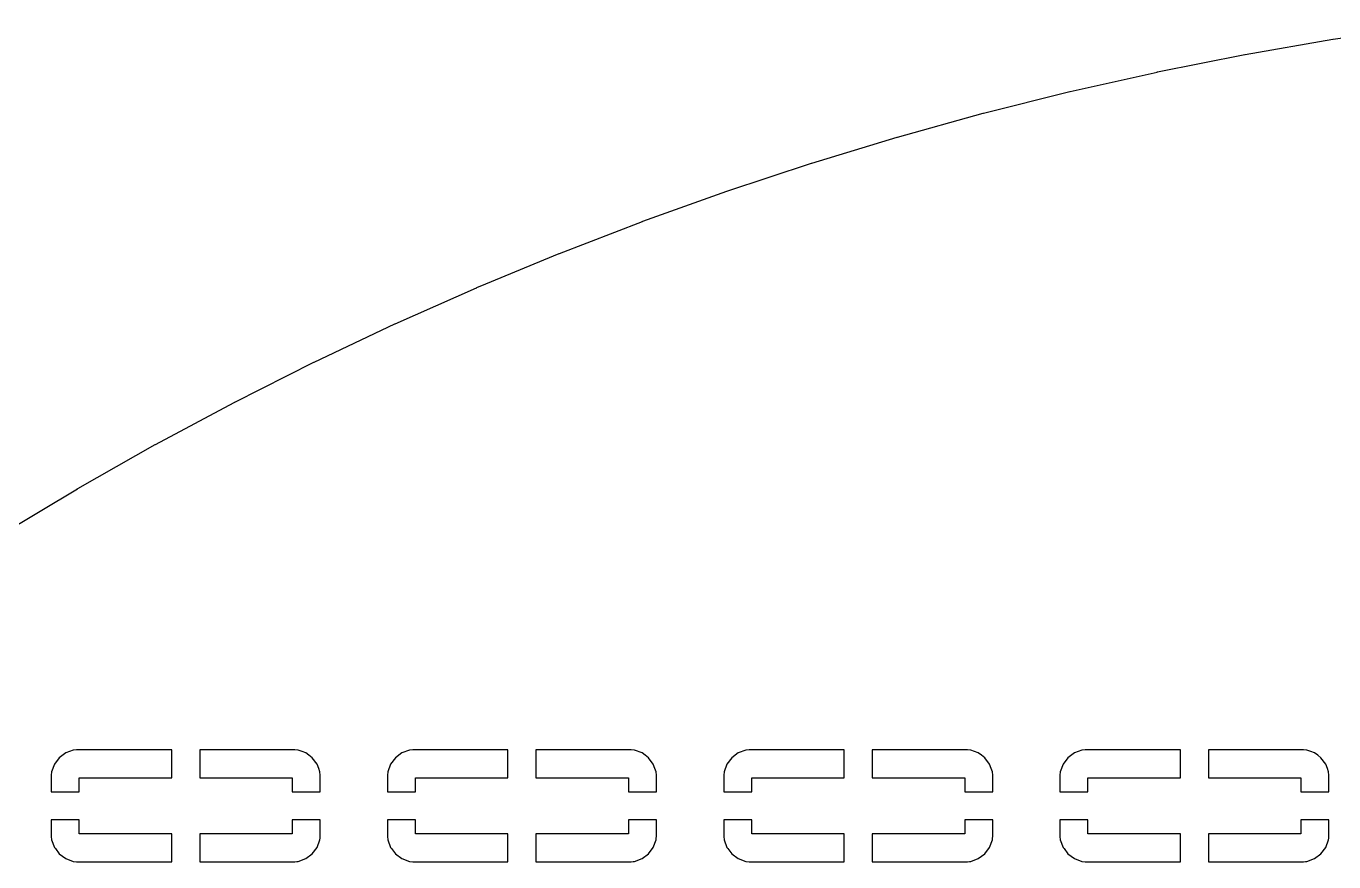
# Model space of a CAD drawing. Header units: inches. Extents: x -2.56 to 2.56, y -2.56 to 2.56.
# Drawn here: x -1.325 to -0.406, y 1.949 to 2.536 of the extents above; entities that cross this region are included whole.
import ezdxf

# ---------------------------------------------------------------- set-up
doc = ezdxf.new("R2010")
doc.units = ezdxf.units.IN
doc.header["$MEASUREMENT"] = 0
doc.layers.add('BLACK', color=250, linetype='CONTINUOUS')

msp = doc.modelspace()

# ---------------------------------------------------------------- linework, layer by layer
at = {"layer": 'BLACK', "linetype": 'CONTINUOUS'}
for p, q in [((-0.40656, 2.52653), (-0.4065, 2.52654)), ((-0.4065, 2.52654), (-0.40644, 2.52655)), ((-0.40644, 2.52655), (-0.3446, 2.53572)), ((-0.46832, 2.51582), (-0.40661, 2.52652)), ((-0.40661, 2.52652), (-0.40656, 2.52653)), ((-0.52992, 2.50357), (-0.46849, 2.51579)), ((-0.46849, 2.51579), (-0.46844, 2.51579)), ((-0.46844, 2.51579), (-0.46837, 2.51581)), ((-0.46837, 2.51581), (-0.46832, 2.51582)), ((-0.59121, 2.48981), (-0.53009, 2.50353)), ((-0.53009, 2.50353), (-0.53003, 2.50354)), ((-0.53003, 2.50354), (-0.52997, 2.50355)), ((-0.52997, 2.50355), (-0.52992, 2.50357)), ((-0.59131, 2.48978), (-0.59126, 2.48979)), ((-0.59126, 2.48979), (-0.59121, 2.48981)), ((-0.65213, 2.47455), (-0.59137, 2.48977)), ((-0.59137, 2.48977), (-0.59131, 2.48978)), ((-0.71266, 2.4578), (-0.65229, 2.47451)), ((-0.65229, 2.47451), (-0.65224, 2.47452)), ((-0.65224, 2.47452), (-0.65218, 2.47453)), ((-0.65218, 2.47453), (-0.65213, 2.47455)), ((-0.77277, 2.43957), (-0.71282, 2.45775)), ((-0.71282, 2.45775), (-0.71277, 2.45777)), ((-0.71277, 2.45777), (-0.71271, 2.45778)), ((-0.71271, 2.45778), (-0.71266, 2.4578)), ((-0.8324, 2.41987), (-0.77293, 2.43952)), ((-0.77293, 2.43952), (-0.77287, 2.43953)), ((-0.77287, 2.43953), (-0.77282, 2.43955)), ((-0.77282, 2.43955), (-0.77277, 2.43957)), ((-0.89153, 2.39871), (-0.83256, 2.41981)), ((-0.83256, 2.41981), (-0.83251, 2.41983)), ((-0.83251, 2.41983), (-0.83245, 2.41985)), ((-0.83245, 2.41985), (-0.8324, 2.41987)), ((-0.95013, 2.37611), (-0.89169, 2.39865)), ((-0.89169, 2.39865), (-0.89164, 2.39867)), ((-0.89164, 2.39867), (-0.89159, 2.39869)), ((-0.89159, 2.39869), (-0.89153, 2.39871)), ((-1.00176, 2.35473), (-0.95029, 2.37605)), ((-0.95029, 2.37605), (-0.95024, 2.37607)), ((-0.95024, 2.37607), (-0.95018, 2.37609)), ((-0.95018, 2.37609), (-0.95013, 2.37611)), ((-1.06558, 2.32663), (-1.00832, 2.35201)), ((-1.00832, 2.35201), (-1.00827, 2.35203)), ((-1.00827, 2.35203), (-1.00821, 2.35206)), ((-1.00821, 2.35206), (-1.00816, 2.35208)), ((-1.00816, 2.35208), (-1.00176, 2.35473)), ((-1.12236, 2.29978), (-1.06573, 2.32656)), ((-1.06573, 2.32656), (-1.06568, 2.32658)), ((-1.06568, 2.32658), (-1.06563, 2.32661)), ((-1.06563, 2.32661), (-1.06558, 2.32663)), ((-1.17813, 2.27171), (-1.12251, 2.2997)), ((-1.12251, 2.2997), (-1.12246, 2.29973)), ((-1.12246, 2.29973), (-1.12245, 2.29973)), ((-1.12245, 2.29973), (-1.12241, 2.29975)), ((-1.12241, 2.29975), (-1.12236, 2.29978)), ((-1.23385, 2.24193), (-1.17861, 2.27146)), ((-1.17861, 2.27146), (-1.17857, 2.27148)), ((-1.17857, 2.27148), (-1.1785, 2.27152)), ((-1.1785, 2.27152), (-1.17846, 2.27154)), ((-1.17846, 2.27154), (-1.17813, 2.27171)), ((-1.2885, 2.21098), (-1.234, 2.24185)), ((-1.234, 2.24185), (-1.23395, 2.24188)), ((-1.23395, 2.24188), (-1.2339, 2.24191)), ((-1.2339, 2.24191), (-1.23385, 2.24193)), ((-1.34237, 2.17869), (-1.28864, 2.21089)), ((-1.28864, 2.21089), (-1.2886, 2.21092)), ((-1.2886, 2.21092), (-1.28854, 2.21095)), ((-1.28854, 2.21095), (-1.2885, 2.21098)), ((-1.30146, 2.02194), (-1.30486, 2.01741)), ((-1.29693, 2.02533), (-1.30146, 2.02194)), ((-1.30146, 2.02194), (-1.30146, 2.02194)), ((-1.29163, 2.02731), (-1.29693, 2.02533)), ((-1.29693, 2.02533), (-1.29693, 2.02533)), ((-1.28929, 2.02756), (-1.29163, 2.02731)), ((-1.29163, 2.02731), (-1.29163, 2.02731)), ((-1.22244, 2.02756), (-1.28929, 2.02756)), ((-1.22244, 2.00787), (-1.22244, 2.02756)), ((-1.13591, 2.02756), (-1.20276, 2.02756)), ((-1.20276, 2.02756), (-1.20276, 2.00787)), ((-1.13357, 2.02731), (-1.13591, 2.02756)), ((-1.13591, 2.02756), (-1.13591, 2.02756)), ((-1.13092, 2.02632), (-1.13357, 2.02731)), ((-1.13357, 2.02731), (-1.13357, 2.02731)), ((-1.12826, 2.02533), (-1.13092, 2.02632)), ((-1.12601, 2.02364), (-1.12826, 2.02533)), ((-1.12826, 2.02533), (-1.12826, 2.02533)), ((-1.12373, 2.02194), (-1.12601, 2.02364)), ((-1.12034, 2.01741), (-1.12373, 2.02194)), ((-1.12373, 2.02194), (-1.12373, 2.02194)), ((-1.12373, 2.02194), (-1.12373, 2.02194)), ((-1.06524, 2.02194), (-1.06864, 2.01741)), ((-1.06071, 2.02533), (-1.06524, 2.02194)), ((-1.06524, 2.02194), (-1.06524, 2.02194)), ((-1.05541, 2.02731), (-1.06071, 2.02533)), ((-1.06071, 2.02533), (-1.06071, 2.02533)), ((-1.05307, 2.02756), (-1.05541, 2.02731)), ((-1.05541, 2.02731), (-1.05541, 2.02731)), ((-0.98622, 2.02756), (-1.05307, 2.02756)), ((-0.98622, 2.00787), (-0.98622, 2.02756)), ((-0.89969, 2.02756), (-0.96654, 2.02756)), ((-0.96654, 2.02756), (-0.96654, 2.00787)), ((-0.89735, 2.02731), (-0.89969, 2.02756)), ((-0.89969, 2.02756), (-0.89969, 2.02756)), ((-0.89204, 2.02533), (-0.89735, 2.02731)), ((-0.89735, 2.02731), (-0.89735, 2.02731)), ((-0.88979, 2.02364), (-0.89204, 2.02533)), ((-0.89204, 2.02533), (-0.89204, 2.02533)), ((-0.89204, 2.02533), (-0.89204, 2.02533)), ((-0.88751, 2.02194), (-0.88979, 2.02364)), ((-0.88412, 2.01741), (-0.88751, 2.02194)), ((-0.88751, 2.02194), (-0.88751, 2.02194)), ((-0.88751, 2.02194), (-0.88751, 2.02194)), ((-0.82902, 2.02194), (-0.83242, 2.01741)), ((-0.82449, 2.02533), (-0.82902, 2.02194)), ((-0.82902, 2.02194), (-0.82902, 2.02194)), ((-0.81919, 2.02731), (-0.82449, 2.02533)), ((-0.82449, 2.02533), (-0.82449, 2.02533)), ((-0.81684, 2.02756), (-0.81919, 2.02731)), ((-0.81919, 2.02731), (-0.81919, 2.02731)), ((-0.75, 2.02756), (-0.81684, 2.02756)), ((-0.75, 2.00787), (-0.75, 2.02756)), ((-0.66347, 2.02756), (-0.73031, 2.02756)), ((-0.73031, 2.02756), (-0.73031, 2.00787)), ((-0.66113, 2.02731), (-0.66347, 2.02756)), ((-0.66347, 2.02756), (-0.66347, 2.02756)), ((-0.65582, 2.02533), (-0.66113, 2.02731)), ((-0.66113, 2.02731), (-0.66113, 2.02731)), ((-0.65357, 2.02364), (-0.65582, 2.02533)), ((-0.65582, 2.02533), (-0.65582, 2.02533)), ((-0.65582, 2.02533), (-0.65582, 2.02533)), ((-0.65129, 2.02194), (-0.65357, 2.02364)), ((-0.6479, 2.01741), (-0.65129, 2.02194)), ((-0.65129, 2.02194), (-0.65129, 2.02194)), ((-0.65129, 2.02194), (-0.65129, 2.02194)), ((-0.5928, 2.02194), (-0.5962, 2.01741)), ((-0.58827, 2.02533), (-0.5928, 2.02194)), ((-0.5928, 2.02194), (-0.5928, 2.02194)), ((-0.58297, 2.02731), (-0.58827, 2.02533)), ((-0.58827, 2.02533), (-0.58827, 2.02533)), ((-0.58062, 2.02756), (-0.58297, 2.02731)), ((-0.58297, 2.02731), (-0.58297, 2.02731)), ((-0.51378, 2.02756), (-0.58062, 2.02756)), ((-0.51378, 2.00787), (-0.51378, 2.02756)), ((-0.42725, 2.02756), (-0.49409, 2.02756)), ((-0.49409, 2.02756), (-0.49409, 2.00787)), ((-0.42491, 2.02731), (-0.42725, 2.02756)), ((-0.42725, 2.02756), (-0.42725, 2.02756)), ((-0.42225, 2.02632), (-0.42491, 2.02731)), ((-0.42491, 2.02731), (-0.42491, 2.02731)), ((-0.4196, 2.02533), (-0.42225, 2.02632)), ((-0.41735, 2.02364), (-0.4196, 2.02533)), ((-0.4196, 2.02533), (-0.4196, 2.02533)), ((-0.41507, 2.02194), (-0.41735, 2.02364)), ((-0.41168, 2.01741), (-0.41507, 2.02194)), ((-0.41507, 2.02194), (-0.41507, 2.02194)), ((-0.41507, 2.02194), (-0.41507, 2.02194)), ((-1.30683, 2.0121), (-1.30709, 2.00976)), ((-1.30486, 2.01741), (-1.30683, 2.0121)), ((-1.30683, 2.0121), (-1.30683, 2.0121)), ((-1.30486, 2.01741), (-1.30486, 2.01741)), ((-1.11921, 2.01437), (-1.12034, 2.01741)), ((-1.12034, 2.01741), (-1.12034, 2.01741)), ((-1.11836, 2.0121), (-1.11921, 2.01437)), ((-1.11811, 2.00976), (-1.11836, 2.0121)), ((-1.11836, 2.0121), (-1.11836, 2.0121)), ((-1.07061, 2.0121), (-1.07087, 2.00976)), ((-1.06864, 2.01741), (-1.07061, 2.0121)), ((-1.07061, 2.0121), (-1.07061, 2.0121)), ((-1.06864, 2.01741), (-1.06864, 2.01741)), ((-0.88299, 2.01437), (-0.88412, 2.01741)), ((-0.88412, 2.01741), (-0.88412, 2.01741)), ((-0.88214, 2.0121), (-0.88299, 2.01437)), ((-0.88189, 2.00976), (-0.88214, 2.0121)), ((-0.88214, 2.0121), (-0.88214, 2.0121)), ((-0.83439, 2.0121), (-0.83465, 2.00976)), ((-0.83242, 2.01741), (-0.83439, 2.0121)), ((-0.83439, 2.0121), (-0.83439, 2.0121)), ((-0.83242, 2.01741), (-0.83242, 2.01741)), ((-0.64677, 2.01437), (-0.6479, 2.01741)), ((-0.6479, 2.01741), (-0.6479, 2.01741)), ((-0.64592, 2.0121), (-0.64677, 2.01437)), ((-0.64567, 2.00976), (-0.64592, 2.0121)), ((-0.64592, 2.0121), (-0.64592, 2.0121)), ((-0.59817, 2.0121), (-0.59843, 2.00976)), ((-0.5962, 2.01741), (-0.59817, 2.0121)), ((-0.59817, 2.0121), (-0.59817, 2.0121)), ((-0.5962, 2.01741), (-0.5962, 2.01741)), ((-0.41055, 2.01437), (-0.41168, 2.01741)), ((-0.41168, 2.01741), (-0.41168, 2.01741)), ((-0.4097, 2.0121), (-0.41055, 2.01437)), ((-0.40945, 2.00976), (-0.4097, 2.0121)), ((-0.4097, 2.0121), (-0.4097, 2.0121)), ((-1.30709, 2.00976), (-1.30709, 1.99803)), ((-1.30709, 2.00976), (-1.30709, 2.00976)), ((-1.2874, 1.99803), (-1.2874, 2.00787)), ((-1.2874, 2.00787), (-1.22244, 2.00787)), ((-1.20276, 2.00787), (-1.1378, 2.00787)), ((-1.1378, 2.00787), (-1.1378, 1.99803)), ((-1.11811, 1.99803), (-1.11811, 2.00976)), ((-1.11811, 2.00976), (-1.11811, 2.00976)), ((-1.11811, 2.00976), (-1.11811, 2.00976)), ((-1.11811, 2.00976), (-1.11811, 2.00976)), ((-1.07087, 2.00976), (-1.07087, 1.99803)), ((-1.07087, 2.00976), (-1.07087, 2.00976)), ((-1.05118, 1.99803), (-1.05118, 2.00787)), ((-1.05118, 2.00787), (-0.98622, 2.00787)), ((-0.96654, 2.00787), (-0.90157, 2.00787)), ((-0.90157, 2.00787), (-0.90157, 1.99803)), ((-0.88189, 1.99803), (-0.88189, 2.00976)), ((-0.88189, 2.00976), (-0.88189, 2.00976)), ((-0.88189, 2.00976), (-0.88189, 2.00976)), ((-0.88189, 2.00976), (-0.88189, 2.00976)), ((-0.83465, 2.00976), (-0.83465, 1.99803)), ((-0.83465, 2.00976), (-0.83465, 2.00976)), ((-0.81496, 1.99803), (-0.81496, 2.00787)), ((-0.81496, 2.00787), (-0.75, 2.00787)), ((-0.73031, 2.00787), (-0.66535, 2.00787)), ((-0.66535, 2.00787), (-0.66535, 1.99803)), ((-0.64567, 1.99803), (-0.64567, 2.00976)), ((-0.64567, 2.00976), (-0.64567, 2.00976)), ((-0.64567, 2.00976), (-0.64567, 2.00976)), ((-0.64567, 2.00976), (-0.64567, 2.00976)), ((-0.59843, 2.00976), (-0.59843, 1.99803)), ((-0.59843, 2.00976), (-0.59843, 2.00976)), ((-0.57874, 1.99803), (-0.57874, 2.00787)), ((-0.57874, 2.00787), (-0.51378, 2.00787)), ((-0.49409, 2.00787), (-0.42913, 2.00787)), ((-0.42913, 2.00787), (-0.42913, 1.99803)), ((-0.40945, 1.99803), (-0.40945, 2.00976)), ((-0.40945, 2.00976), (-0.40945, 2.00976)), ((-0.40945, 2.00976), (-0.40945, 2.00976)), ((-0.40945, 2.00976), (-0.40945, 2.00976)), ((-1.30709, 1.99803), (-1.2874, 1.99803)), ((-1.1378, 1.99803), (-1.11811, 1.99803)), ((-1.07087, 1.99803), (-1.05118, 1.99803)), ((-0.90157, 1.99803), (-0.88189, 1.99803)), ((-0.83465, 1.99803), (-0.81496, 1.99803)), ((-0.66535, 1.99803), (-0.64567, 1.99803)), ((-0.59843, 1.99803), (-0.57874, 1.99803)), ((-0.42913, 1.99803), (-0.40945, 1.99803)), ((-1.2874, 1.97835), (-1.30709, 1.97835)), ((-1.30709, 1.97835), (-1.30709, 1.96662)), ((-1.2874, 1.9685), (-1.2874, 1.97835)), ((-1.11811, 1.97835), (-1.1378, 1.97835)), ((-1.1378, 1.97835), (-1.1378, 1.9685)), ((-1.11811, 1.96662), (-1.11811, 1.97835)), ((-1.05118, 1.97835), (-1.07087, 1.97835)), ((-1.07087, 1.97835), (-1.07087, 1.96662)), ((-1.05118, 1.9685), (-1.05118, 1.97835)), ((-0.88189, 1.97835), (-0.90157, 1.97835)), ((-0.90157, 1.97835), (-0.90157, 1.9685)), ((-0.88189, 1.96662), (-0.88189, 1.97835)), ((-0.81496, 1.97835), (-0.83465, 1.97835)), ((-0.83465, 1.97835), (-0.83465, 1.96662)), ((-0.81496, 1.9685), (-0.81496, 1.97835)), ((-0.64567, 1.97835), (-0.66535, 1.97835)), ((-0.66535, 1.97835), (-0.66535, 1.9685)), ((-0.64567, 1.96662), (-0.64567, 1.97835)), ((-0.57874, 1.97835), (-0.59843, 1.97835)), ((-0.59843, 1.97835), (-0.59843, 1.96662)), ((-0.57874, 1.9685), (-0.57874, 1.97835)), ((-0.40945, 1.97835), (-0.42913, 1.97835)), ((-0.42913, 1.97835), (-0.42913, 1.9685)), ((-0.40945, 1.96662), (-0.40945, 1.97835)), ((-1.30709, 1.96662), (-1.30683, 1.96428)), ((-1.22244, 1.9685), (-1.2874, 1.9685)), ((-1.22244, 1.94882), (-1.22244, 1.9685)), ((-1.1378, 1.9685), (-1.20276, 1.9685)), ((-1.20276, 1.9685), (-1.20276, 1.94882)), ((-1.11824, 1.96538), (-1.11811, 1.96662)), ((-1.11811, 1.96662), (-1.11811, 1.96662)), ((-1.11811, 1.96662), (-1.11811, 1.96662)), ((-1.07087, 1.96662), (-1.07061, 1.96428)), ((-0.98622, 1.9685), (-1.05118, 1.9685)), ((-0.98622, 1.94882), (-0.98622, 1.9685)), ((-0.90157, 1.9685), (-0.96654, 1.9685)), ((-0.96654, 1.9685), (-0.96654, 1.94882)), ((-0.88202, 1.96538), (-0.88189, 1.96662)), ((-0.88189, 1.96662), (-0.88189, 1.96662)), ((-0.88189, 1.96662), (-0.88189, 1.96662)), ((-0.83465, 1.96662), (-0.83439, 1.96428)), ((-0.75, 1.9685), (-0.81496, 1.9685)), ((-0.75, 1.94882), (-0.75, 1.9685)), ((-0.66535, 1.9685), (-0.73031, 1.9685)), ((-0.73031, 1.9685), (-0.73031, 1.94882)), ((-0.6458, 1.96538), (-0.64567, 1.96662)), ((-0.64567, 1.96662), (-0.64567, 1.96662)), ((-0.64567, 1.96662), (-0.64567, 1.96662)), ((-0.59843, 1.96662), (-0.59817, 1.96428)), ((-0.51378, 1.9685), (-0.57874, 1.9685)), ((-0.51378, 1.94882), (-0.51378, 1.9685)), ((-0.42913, 1.9685), (-0.49409, 1.9685)), ((-0.49409, 1.9685), (-0.49409, 1.94882)), ((-0.40958, 1.96538), (-0.40945, 1.96662)), ((-0.40945, 1.96662), (-0.40945, 1.96662)), ((-0.40945, 1.96662), (-0.40945, 1.96662)), ((-1.30683, 1.96428), (-1.30683, 1.96428)), ((-1.30683, 1.96428), (-1.30683, 1.96428)), ((-1.30683, 1.96428), (-1.30486, 1.95897)), ((-1.30486, 1.95897), (-1.30486, 1.95897)), ((-1.30486, 1.95897), (-1.30421, 1.95811)), ((-1.30421, 1.95811), (-1.30146, 1.95444)), ((-1.12373, 1.95444), (-1.12034, 1.95897)), ((-1.12034, 1.95897), (-1.11836, 1.96428)), ((-1.12034, 1.95897), (-1.12034, 1.95897)), ((-1.11836, 1.96428), (-1.11824, 1.96538)), ((-1.11836, 1.96428), (-1.11836, 1.96428)), ((-1.07061, 1.96428), (-1.07061, 1.96428)), ((-1.07061, 1.96428), (-1.07061, 1.96428)), ((-1.07061, 1.96428), (-1.06864, 1.95897)), ((-1.06864, 1.95897), (-1.06864, 1.95897)), ((-1.06864, 1.95897), (-1.06799, 1.95811)), ((-1.06799, 1.95811), (-1.06524, 1.95444)), ((-0.88751, 1.95444), (-0.88412, 1.95897)), ((-0.88412, 1.95897), (-0.88214, 1.96428)), ((-0.88412, 1.95897), (-0.88412, 1.95897)), ((-0.88214, 1.96428), (-0.88202, 1.96538)), ((-0.88214, 1.96428), (-0.88214, 1.96428)), ((-0.83439, 1.96428), (-0.83439, 1.96428)), ((-0.83439, 1.96428), (-0.83439, 1.96428)), ((-0.83439, 1.96428), (-0.83242, 1.95897)), ((-0.83242, 1.95897), (-0.83242, 1.95897)), ((-0.83242, 1.95897), (-0.83177, 1.95811)), ((-0.83177, 1.95811), (-0.82902, 1.95444)), ((-0.65129, 1.95444), (-0.6479, 1.95897)), ((-0.6479, 1.95897), (-0.64592, 1.96428)), ((-0.6479, 1.95897), (-0.6479, 1.95897)), ((-0.64592, 1.96428), (-0.6458, 1.96538)), ((-0.64592, 1.96428), (-0.64592, 1.96428)), ((-0.59817, 1.96428), (-0.59817, 1.96428)), ((-0.59817, 1.96428), (-0.59817, 1.96428)), ((-0.59817, 1.96428), (-0.5962, 1.95897)), ((-0.5962, 1.95897), (-0.5962, 1.95897)), ((-0.5962, 1.95897), (-0.59555, 1.95811)), ((-0.59555, 1.95811), (-0.5928, 1.95444)), ((-0.41507, 1.95444), (-0.41168, 1.95897)), ((-0.41168, 1.95897), (-0.4097, 1.96428)), ((-0.41168, 1.95897), (-0.41168, 1.95897)), ((-0.4097, 1.96428), (-0.40958, 1.96538)), ((-0.4097, 1.96428), (-0.4097, 1.96428)), ((-1.30146, 1.95444), (-1.30146, 1.95444)), ((-1.30146, 1.95444), (-1.30146, 1.95444)), ((-1.30146, 1.95444), (-1.29693, 1.95105)), ((-1.29693, 1.95105), (-1.29693, 1.95105)), ((-1.29693, 1.95105), (-1.29163, 1.94907)), ((-1.29163, 1.94907), (-1.29163, 1.94907)), ((-1.29163, 1.94907), (-1.29136, 1.94904)), ((-1.29136, 1.94904), (-1.28929, 1.94882)), ((-1.28929, 1.94882), (-1.28929, 1.94882)), ((-1.28929, 1.94882), (-1.28928, 1.94882)), ((-1.28928, 1.94882), (-1.22244, 1.94882)), ((-1.20276, 1.94882), (-1.13591, 1.94882)), ((-1.13591, 1.94882), (-1.13451, 1.94897)), ((-1.13591, 1.94882), (-1.13591, 1.94882)), ((-1.13591, 1.94882), (-1.13591, 1.94882)), ((-1.13451, 1.94897), (-1.13357, 1.94907)), ((-1.13357, 1.94907), (-1.12826, 1.95105)), ((-1.13357, 1.94907), (-1.13357, 1.94907)), ((-1.12826, 1.95105), (-1.12373, 1.95444)), ((-1.12826, 1.95105), (-1.12826, 1.95105)), ((-1.12373, 1.95444), (-1.12373, 1.95444)), ((-1.06524, 1.95444), (-1.06524, 1.95444)), ((-1.06524, 1.95444), (-1.06524, 1.95444)), ((-1.06524, 1.95444), (-1.06071, 1.95105)), ((-1.06071, 1.95105), (-1.06071, 1.95105)), ((-1.06071, 1.95105), (-1.05541, 1.94907)), ((-1.05541, 1.94907), (-1.05541, 1.94907)), ((-1.05541, 1.94907), (-1.05514, 1.94904)), ((-1.05514, 1.94904), (-1.05307, 1.94882)), ((-1.05307, 1.94882), (-1.05306, 1.94882)), ((-1.05306, 1.94882), (-1.05306, 1.94882)), ((-1.05306, 1.94882), (-0.98622, 1.94882)), ((-0.96654, 1.94882), (-0.89969, 1.94882)), ((-0.89969, 1.94882), (-0.89829, 1.94897)), ((-0.89969, 1.94882), (-0.89969, 1.94882)), ((-0.89969, 1.94882), (-0.89969, 1.94882)), ((-0.89829, 1.94897), (-0.89735, 1.94907)), ((-0.89735, 1.94907), (-0.89204, 1.95105)), ((-0.89735, 1.94907), (-0.89735, 1.94907)), ((-0.89204, 1.95105), (-0.88751, 1.95444)), ((-0.89204, 1.95105), (-0.89204, 1.95105)), ((-0.88751, 1.95444), (-0.88751, 1.95444)), ((-0.82902, 1.95444), (-0.82902, 1.95444)), ((-0.82902, 1.95444), (-0.82902, 1.95444)), ((-0.82902, 1.95444), (-0.82449, 1.95105)), ((-0.82449, 1.95105), (-0.82449, 1.95105)), ((-0.82449, 1.95105), (-0.81919, 1.94907)), ((-0.81919, 1.94907), (-0.81919, 1.94907)), ((-0.81919, 1.94907), (-0.81892, 1.94904)), ((-0.81892, 1.94904), (-0.81684, 1.94882)), ((-0.81684, 1.94882), (-0.81684, 1.94882)), ((-0.81684, 1.94882), (-0.81684, 1.94882)), ((-0.81684, 1.94882), (-0.75, 1.94882)), ((-0.73031, 1.94882), (-0.66347, 1.94882)), ((-0.66347, 1.94882), (-0.66206, 1.94897)), ((-0.66347, 1.94882), (-0.66347, 1.94882)), ((-0.66347, 1.94882), (-0.66347, 1.94882)), ((-0.66206, 1.94897), (-0.66113, 1.94907)), ((-0.66113, 1.94907), (-0.65582, 1.95105)), ((-0.66113, 1.94907), (-0.66113, 1.94907)), ((-0.65582, 1.95105), (-0.65129, 1.95444)), ((-0.65582, 1.95105), (-0.65582, 1.95105)), ((-0.65129, 1.95444), (-0.65129, 1.95444)), ((-0.5928, 1.95444), (-0.5928, 1.95444)), ((-0.5928, 1.95444), (-0.5928, 1.95444)), ((-0.5928, 1.95444), (-0.58827, 1.95105)), ((-0.58827, 1.95105), (-0.58827, 1.95105)), ((-0.58827, 1.95105), (-0.58297, 1.94907)), ((-0.58297, 1.94907), (-0.58297, 1.94907)), ((-0.58297, 1.94907), (-0.5827, 1.94904)), ((-0.5827, 1.94904), (-0.58062, 1.94882)), ((-0.58062, 1.94882), (-0.58062, 1.94882)), ((-0.58062, 1.94882), (-0.58062, 1.94882)), ((-0.58062, 1.94882), (-0.51378, 1.94882)), ((-0.49409, 1.94882), (-0.42725, 1.94882)), ((-0.42725, 1.94882), (-0.42584, 1.94897)), ((-0.42725, 1.94882), (-0.42725, 1.94882)), ((-0.42725, 1.94882), (-0.42725, 1.94882)), ((-0.42584, 1.94897), (-0.42491, 1.94907)), ((-0.42491, 1.94907), (-0.4196, 1.95105)), ((-0.42491, 1.94907), (-0.42491, 1.94907)), ((-0.4196, 1.95105), (-0.41507, 1.95444)), ((-0.4196, 1.95105), (-0.4196, 1.95105)), ((-0.41507, 1.95444), (-0.41507, 1.95444))]:
    msp.add_line(p, q, dxfattribs=at)

doc.saveas('drawing.dxf')
